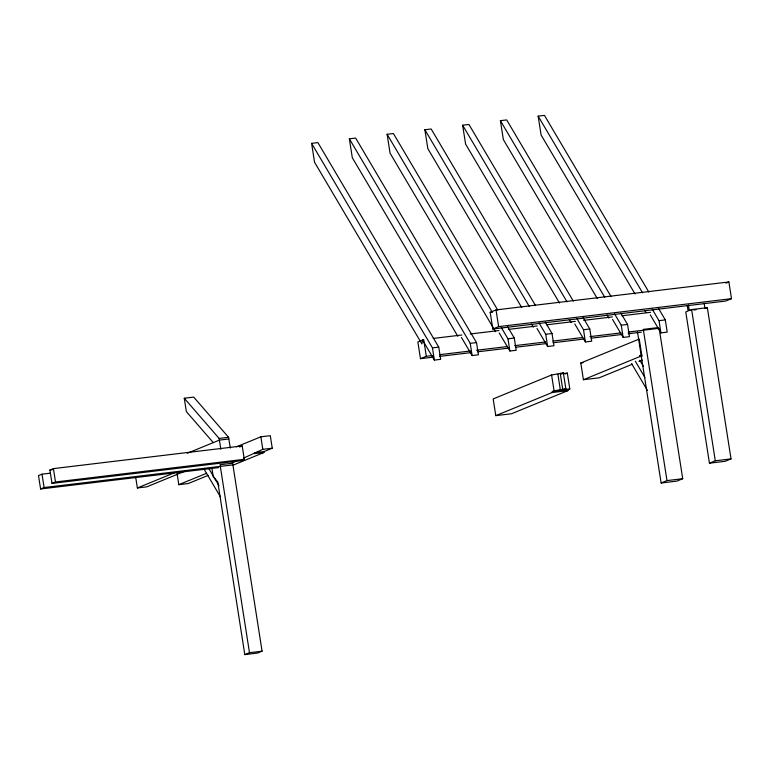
<?xml version="1.0" encoding="UTF-8"?>
<svg xmlns="http://www.w3.org/2000/svg" width="770" height="770" viewBox="0 0 770 770"><rect width="100%" height="100%" fill="white"/><g stroke="black" fill="none" stroke-linecap="round" stroke-linejoin="round"><path stroke-width="1.16" d="M243.349 458.217L262.811 449.343L272.253 448.207L270.289 435.676L260.847 436.811L236.496 446.793M232.761 465.292L263.908 452.519L264.072 451.567L272.253 448.207M495.784 415.646L552.157 392.527L552.321 391.574L554.073 390.852L565.854 388.763L563.361 372.892L551.59 374.98L493.166 398.937L495.784 415.646L511.511 413.76L567.894 390.64L568.058 389.687L569.81 388.966L567.317 373.094L561.032 373.845L563.361 372.892M583.419 379.716L639.793 356.597L639.957 355.644L641.708 354.922L639.225 339.05L580.801 363.007L583.419 379.716L599.147 377.829L632.314 364.229M49.906 470.047L53.409 468.612L242.213 445.936L244.311 459.305L240.798 460.739L52.004 483.416L49.906 470.047L52.283 469.758M50.32 473.175L42.004 474.176L38.5 475.61L40.589 488.979L218.709 467.592M52.004 483.416L55.507 481.981L244.311 459.305M40.589 488.979L44.102 487.545L232.896 464.868M490.182 312.312L496.024 309.915L728.882 281.955L731.5 298.664L725.658 301.06L492.8 329.021L490.182 312.312L492.579 312.023M187.303 453.27L219.402 440.103L228.844 438.967M426.311 356.289L423.692 339.58L417.85 341.967L420.468 358.676L426.311 356.289L432.278 355.567M492.8 329.021L498.642 326.624L731.5 298.664M135.626 476.832L137.368 487.968L175.194 472.453M239.585 447.014L242.213 445.936M185.753 470.865L146.81 486.833L137.368 487.968M177.071 473.531L178.813 484.677L206.63 473.271M232.222 462.78L236.669 460.951M208.285 475.331L188.255 483.541L178.813 484.677M725.966 283.148L728.882 281.955M688.399 304.958L689.275 310.522L691.614 309.569L707.341 307.673L731.028 458.901L725.186 461.297L709.449 463.184L685.772 311.966L688.101 311.003L687.235 305.43M705.782 308.318L707.341 307.673M565.113 373.999L567.317 373.094M565.854 388.763L563.515 389.726L569.81 388.966M638.946 361.505L642.257 360.148M637.464 331.774L661.141 482.992L666.984 480.596L682.721 478.709L659.216 328.665M709.449 463.184L715.292 460.787L731.028 458.901M211.808 467.631L213.213 476.649L217.766 481.895L244.812 654.615L249.49 652.691L262.079 651.179L232.376 461.528M262.079 651.179L257.401 653.095L244.812 654.615M682.721 478.709L676.878 481.106L661.141 482.992M311.59 143.355L317.885 142.594L438.746 347.116L440.661 359.34L434.367 360.091L422.528 340.051L421.883 343.872L314.555 162.258L311.59 143.355L432.451 347.876L434.367 360.091M457.813 336.249L352.314 157.725L349.359 138.821L355.644 138.061L476.505 342.583L478.42 354.806L472.125 355.557L461.471 337.52M495.572 331.706L390.072 153.191L387.118 134.288L393.412 133.528L497.786 310.156M521.742 307.567L427.831 148.658L424.876 129.745L431.171 128.994L535.545 305.623M559.511 303.034L465.6 144.115L462.635 125.212L468.93 124.461L573.303 301.089M597.27 298.5L503.359 139.582L500.394 120.678L506.689 119.927L611.072 296.556M635.029 293.967L541.118 135.048L538.153 116.145L544.448 115.385L648.831 292.022M433.25 338.425L461.904 334.989M470.268 333.978L498.922 330.542M508.479 329.396L537.133 325.951M546.69 324.805L575.344 321.36M583.708 320.358L612.371 316.913M621.919 315.767L650.583 312.331M689.275 310.522L691.518 310.252M693.77 309.983L696.013 309.713M432.451 347.876L438.746 347.116M349.359 138.821L470.22 343.333L476.505 342.583M501.26 327.442L507.979 338.8L514.273 338.049L516.179 350.273L509.884 351.024L499.229 332.986M539.019 322.909L545.738 334.267L552.032 333.516L553.938 345.73L547.653 346.49L536.988 328.453M576.778 318.376L583.496 329.733L589.791 328.983L591.707 341.197L585.412 341.957L574.747 323.92M614.537 313.833L621.255 325.2L627.55 324.44L629.465 336.663L623.171 337.424L612.516 319.386M652.306 309.299L659.014 320.667L665.309 319.906L667.224 332.13L660.929 332.881L650.275 314.853M657.907 327.616L643.306 329.377L666.984 480.596M439.449 354.71L470.489 350.976M476.466 350.263L507.517 346.529M514.678 345.672L545.728 341.947M552.889 341.081L582.746 337.501M589.907 336.634L620.957 332.909M628.118 332.053L659.168 328.318M420.468 358.676L433.606 357.107M439.574 356.385L470.624 352.66M477.785 351.794L508.835 348.069M515.996 347.212L545.853 343.622M553.014 342.766L584.064 339.031M591.225 338.174L622.275 334.44M628.243 333.728L641.381 332.149M213.271 442.615L186.359 411.603L184.261 398.234L193.703 397.099L228.584 437.302L230.269 448.082M639.957 355.644L642.199 355.374M580.801 363.007L583.044 362.737M639.793 356.597L642.045 356.327M552.321 391.574L568.058 389.687M552.157 392.527L567.894 390.64M184.261 398.234L219.142 438.438L228.584 437.302M254.629 452.693L264.072 451.567M254.475 453.655L263.908 452.519M232.636 463.203L220.047 464.714L249.49 652.691M658.591 308.549L665.309 319.906M538.153 116.145L642.536 292.773M644.779 310.474L646.001 312.543M620.832 313.082L627.55 324.44M500.394 120.678L604.777 297.307M639.812 360.264L643.393 366.337M635.317 361.207L644.933 377.493M607.02 315.007L608.849 318.106M631.593 363.594L647.416 390.371M583.073 317.615L589.791 328.983M462.635 125.212L567.018 301.85M569.261 319.54L571.09 322.64M545.314 322.149L552.032 333.516M424.876 129.745L529.25 306.383M531.502 324.083L533.331 327.173M507.555 326.682L514.273 338.049M387.118 134.288L492.107 311.946M208.795 468.478L219.026 485.783M203.915 468.892L220.345 496.698M704.136 303.062L705.002 308.635M691.614 309.569L715.292 460.787M659.014 320.667L660.929 332.881M621.255 325.2L623.171 337.424M583.496 329.733L585.412 341.957M560.213 373.267L562.706 389.139M557.884 374.23L560.368 390.101M545.738 334.267L547.653 346.49M551.59 374.98L554.073 390.852M507.979 338.8L509.884 351.024M496.024 309.915L498.642 326.624M470.22 343.333L472.125 355.557M260.847 436.811L262.811 449.343M219.142 438.438L220.826 449.218M53.409 468.612L55.507 481.981M42.004 474.176L44.102 487.545"/></g></svg>
